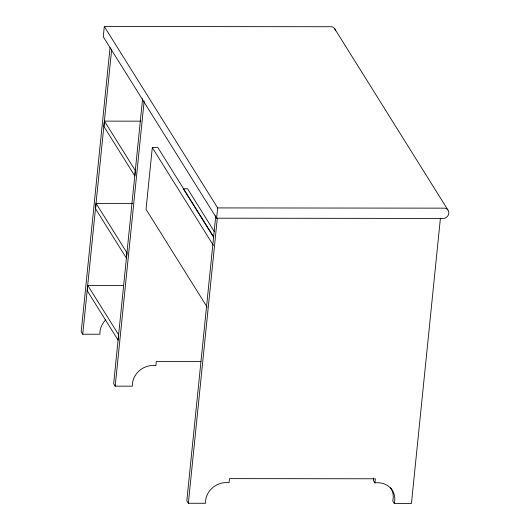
<?xml version="1.0" encoding="UTF-8"?>
<svg xmlns="http://www.w3.org/2000/svg" width="530" height="530" viewBox="0 0 530 530"><rect width="100%" height="100%" fill="white"/><g stroke="black" fill="none" stroke-linecap="round" stroke-linejoin="round"><path stroke-width="0.79" d="M104.317 26.5L103.27 36.782L216.618 218.201L443.994 218.44A5.678 5.101 -32 0 0 448.804 213.305A5.678 5.101 -32 0 0 445.041 208.157L217.664 207.919L104.317 26.5L331.694 26.738A5.678 5.101 -32 0 1 335.437 30.713M110.068 47.501L81.196 331.74L82.74 334.218L99.898 334.231A19.583 17.603 -32 0 1 105.728 319.842M82.74 334.218L111.697 49.151M87.768 285.392L87.225 290.738L118.137 340.214L118.68 334.867L87.768 285.392L123.351 285.425M96.096 203.407L95.552 208.754L126.465 258.229L127.008 252.883L96.096 203.407L132.507 203.44M104.45 121.132L103.906 126.484L134.825 175.96L135.369 170.614L104.45 121.132L140.861 121.171M142.61 98.633L113.652 383.693L115.195 386.165L132.361 386.184A19.583 17.603 -32 0 1 155.899 365.64L156.317 361.526L200.817 361.573M115.195 386.165L144.153 101.104M213.775 237.062L157.88 147.598L152.302 147.592L146.035 209.297L207.17 307.148M215.77 215.73L186.812 500.79L188.355 503.268L205.521 503.281A19.583 17.603 -32 0 1 229.059 482.737L229.477 478.623L375.339 478.775L374.922 482.89A19.583 17.603 -32 0 1 394.287 503.48L411.446 503.5L440.397 218.44M216.618 218.201L217.664 207.919M188.355 503.268L217.313 218.201M373.63 477.947L373.378 480.418L374.922 482.89M183.287 188.779L187.574 188.786L214.292 231.544M334.589 28.593L447.936 210.012M394.287 503.48L392.737 501.009A19.583 17.603 -32 0 0 390.63 487.713M183.724 189.482L213.067 236.446M152.302 147.592L213.438 245.443"/></g></svg>
